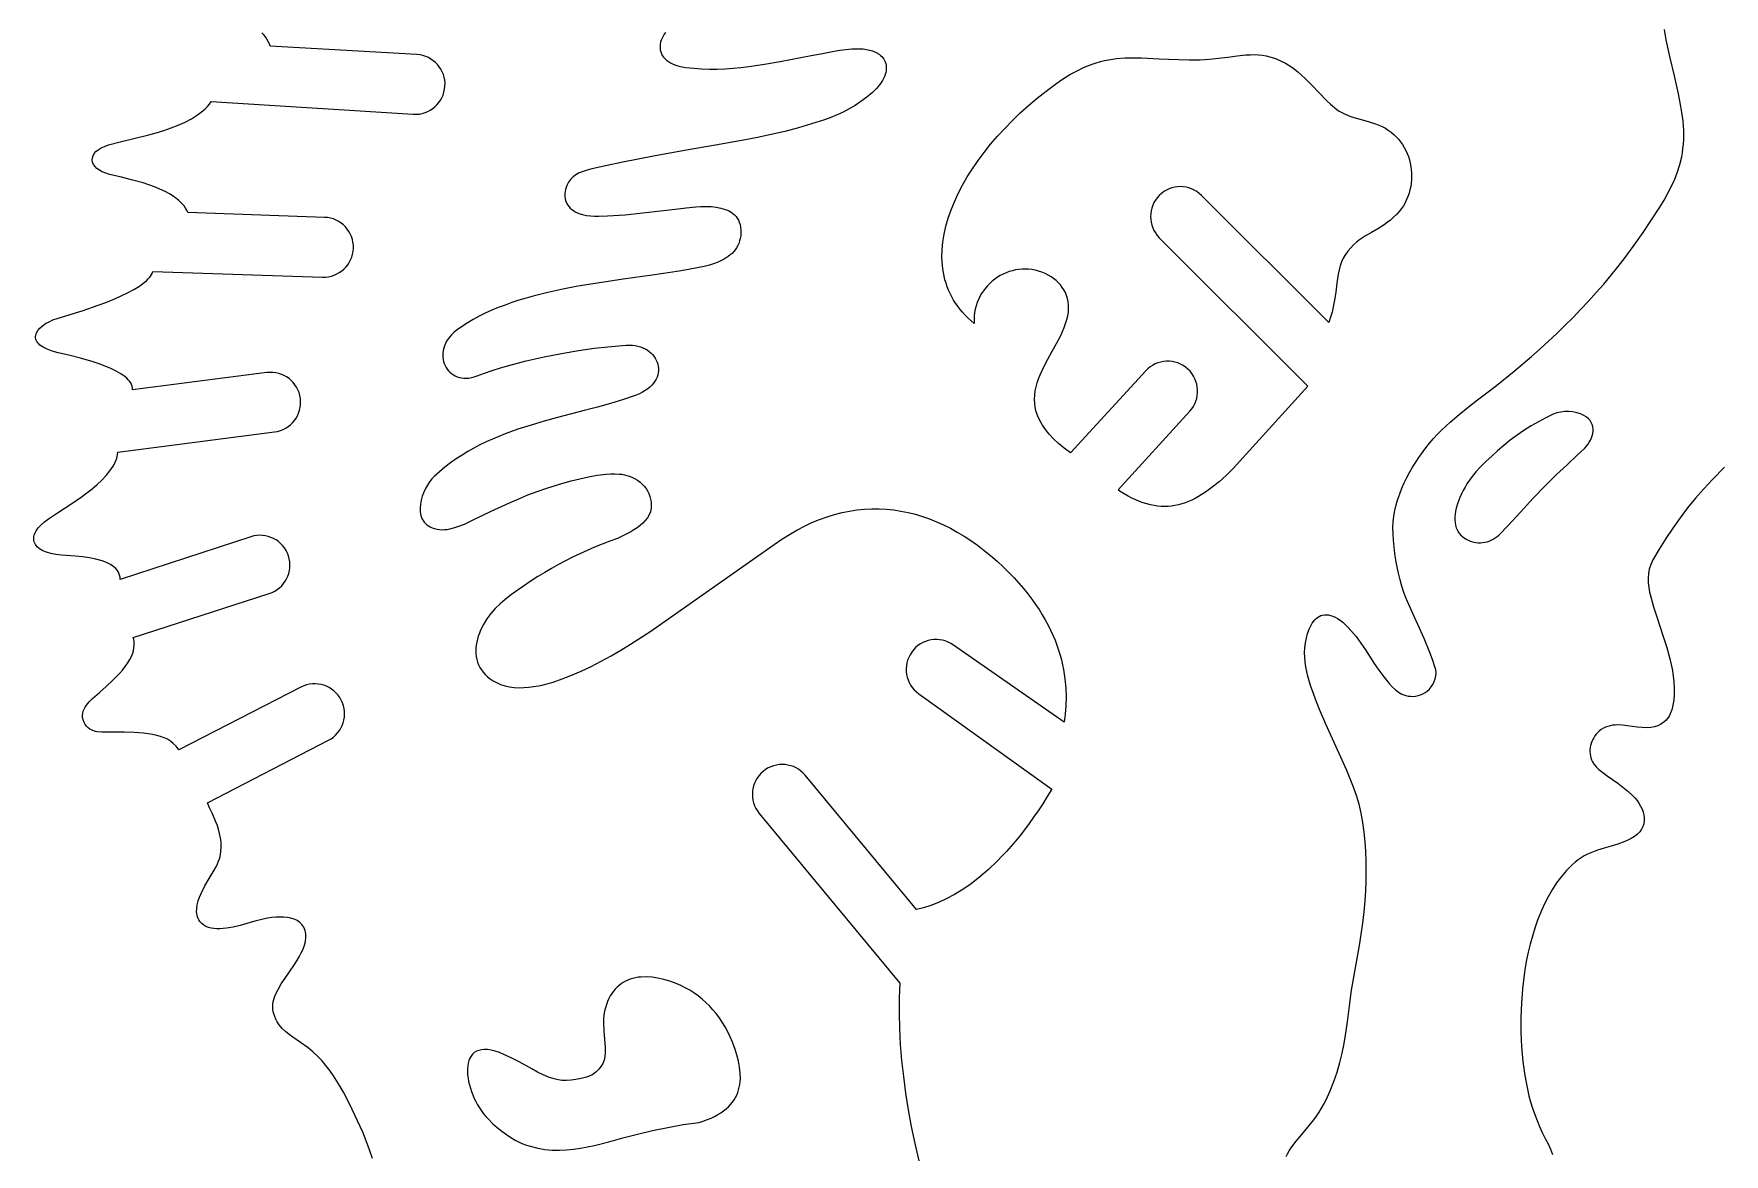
# Model space of a CAD drawing. Extents: x 4 to 246, y 5 to 420.
# Drawn here: x 4.8 to 89.8, y 225.2 to 281.5 of the extents above; entities that cross this region are included whole.
import ezdxf

# ---------------------------------------------------------------- set-up
doc = ezdxf.new("R2010")
doc.units = 0
doc.layers.add('IMPORT_-_TIRANO', color=18, linetype='CONTINUOUS')

msp = doc.modelspace()

# ---------------------------------------------------------------- linework, layer by layer
at = {"layer": 'IMPORT_-_TIRANO'}
for points in [[(21.869, 224.993), (21.719, 225.436), (21.555, 225.878), (21.378, 226.318), (21.119, 226.887), (20.848, 227.466), (20.559, 228.044), (20.406, 228.33), (20.246, 228.612), (20.079, 228.889), (19.903, 229.159), (19.719, 229.421), (19.524, 229.674), (19.319, 229.916), (19.103, 230.146), (18.875, 230.364), (18.634, 230.566), (18.248, 230.832), (17.862, 231.093), (17.675, 231.232), (17.497, 231.38), (17.329, 231.541), (17.175, 231.719), (17.086, 231.865), (17.013, 232.004), (16.954, 232.137), (16.909, 232.266), (16.878, 232.391), (16.86, 232.512), (16.854, 232.632), (16.861, 232.751), (16.879, 232.869), (16.908, 232.989), (16.948, 233.11), (16.997, 233.234), (17.125, 233.493), (17.287, 233.775), (17.473, 234.058), (17.704, 234.388), (17.951, 234.752), (18.071, 234.942), (18.185, 235.136), (18.288, 235.332), (18.377, 235.528), (18.448, 235.723), (18.499, 235.915), (18.524, 236.103), (18.526, 236.195), (18.521, 236.285), (18.508, 236.373), (18.486, 236.459), (18.455, 236.542), (18.415, 236.624), (18.372, 236.693), (18.323, 236.757), (18.21, 236.868), (18.079, 236.957), (17.931, 237.027), (17.769, 237.078), (17.594, 237.112), (17.407, 237.131), (17.212, 237.135), (17.009, 237.126), (16.802, 237.106), (16.59, 237.075), (16.378, 237.036), (15.955, 236.937), (15.549, 236.819), (15.212, 236.719), (14.87, 236.635), (14.531, 236.574), (14.366, 236.555), (14.204, 236.545), (14.049, 236.545), (13.899, 236.556), (13.757, 236.58), (13.623, 236.616), (13.499, 236.667), (13.386, 236.733), (13.285, 236.815), (13.196, 236.915), (13.147, 236.988), (13.107, 237.064), (13.075, 237.143), (13.052, 237.224), (13.027, 237.394), (13.031, 237.571), (13.059, 237.755), (13.108, 237.943), (13.175, 238.134), (13.256, 238.326), (13.448, 238.706), (13.657, 239.069), (13.857, 239.403), (14.022, 239.693), (14.081, 239.816), (14.131, 239.938), (14.172, 240.06), (14.206, 240.182), (14.25, 240.423), (14.267, 240.661), (14.259, 240.894), (14.231, 241.123), (14.186, 241.344), (14.127, 241.559), (14.058, 241.764), (13.981, 241.96), (13.822, 242.32), (13.675, 242.629), (13.57, 242.879), (19.652, 246.021), (19.785, 246.098), (19.907, 246.186), (20.018, 246.285), (20.118, 246.393), (20.205, 246.51), (20.281, 246.634), (20.344, 246.763), (20.395, 246.898), (20.432, 247.038), (20.456, 247.18), (20.466, 247.325), (20.462, 247.47), (20.444, 247.616), (20.411, 247.761), (20.363, 247.904), (20.299, 248.044), (20.222, 248.177), (20.133, 248.3), (20.035, 248.411), (19.926, 248.51), (19.81, 248.598), (19.686, 248.674), (19.557, 248.737), (19.422, 248.787), (19.282, 248.825), (19.14, 248.849), (18.995, 248.859), (18.849, 248.855), (18.704, 248.836), (18.559, 248.803), (18.416, 248.755), (18.275, 248.692), (12.126, 245.55), (11.994, 245.722), (11.857, 245.865), (11.714, 245.981), (11.562, 246.075), (11.398, 246.152), (11.22, 246.213), (11.026, 246.265), (10.811, 246.31), (10.589, 246.348), (10.361, 246.377), (9.893, 246.415), (9.411, 246.433), (8.923, 246.439), (8.488, 246.429), (8.265, 246.431), (8.047, 246.452), (7.943, 246.472), (7.843, 246.501), (7.747, 246.54), (7.657, 246.59), (7.573, 246.652), (7.497, 246.727), (7.429, 246.818), (7.371, 246.925), (7.324, 247.046), (7.299, 247.163), (7.292, 247.275), (7.303, 247.384), (7.329, 247.489), (7.37, 247.59), (7.422, 247.687), (7.484, 247.781), (7.633, 247.96), (7.801, 248.126), (8.141, 248.425), (8.477, 248.725), (8.819, 249.045), (9.147, 249.382), (9.299, 249.555), (9.439, 249.731), (9.566, 249.909), (9.676, 250.089), (9.766, 250.271), (9.835, 250.453), (9.879, 250.636), (9.896, 250.819), (9.894, 250.91), (9.884, 251.002), (9.865, 251.093), (9.839, 251.183), (16.68, 253.398), (16.824, 253.453), (16.959, 253.521), (17.085, 253.601), (17.2, 253.691), (17.306, 253.792), (17.4, 253.902), (17.484, 254.02), (17.555, 254.145), (17.614, 254.277), (17.661, 254.413), (17.694, 254.554), (17.714, 254.699), (17.719, 254.846), (17.71, 254.994), (17.685, 255.143), (17.645, 255.292), (17.59, 255.435), (17.523, 255.57), (17.443, 255.696), (17.352, 255.811), (17.251, 255.917), (17.142, 256.011), (17.024, 256.094), (16.898, 256.166), (16.767, 256.225), (16.63, 256.272), (16.489, 256.305), (16.345, 256.325), (16.198, 256.33), (16.049, 256.321), (15.9, 256.296), (15.752, 256.256), (9.189, 254.111), (9.18, 254.222), (9.158, 254.324), (9.124, 254.418), (9.08, 254.503), (9.026, 254.581), (8.963, 254.652), (8.893, 254.717), (8.815, 254.777), (8.693, 254.855), (8.561, 254.925), (8.422, 254.987), (8.276, 255.042), (7.965, 255.133), (7.635, 255.201), (7.291, 255.25), (6.94, 255.286), (6.242, 255.335), (5.956, 255.363), (5.702, 255.41), (5.481, 255.474), (5.293, 255.553), (5.137, 255.646), (5.015, 255.751), (4.966, 255.808), (4.925, 255.868), (4.892, 255.929), (4.868, 255.993), (4.851, 256.059), (4.843, 256.127), (4.843, 256.196), (4.851, 256.266), (4.867, 256.338), (4.892, 256.411), (4.964, 256.559), (5.07, 256.708), (5.207, 256.858), (5.377, 257.007), (5.579, 257.152), (6.092, 257.487), (6.651, 257.853), (7.223, 258.249), (7.503, 258.456), (7.773, 258.669), (8.029, 258.886), (8.267, 259.108), (8.482, 259.334), (8.67, 259.564), (8.827, 259.796), (8.893, 259.913), (8.949, 260.031), (8.995, 260.149), (9.031, 260.267), (9.056, 260.386), (9.069, 260.505), (16.946, 261.526), (17.097, 261.553), (17.242, 261.595), (17.38, 261.65), (17.511, 261.718), (17.633, 261.797), (17.746, 261.888), (17.85, 261.988), (17.944, 262.098), (18.026, 262.216), (18.097, 262.342), (18.156, 262.474), (18.202, 262.613), (18.235, 262.756), (18.253, 262.904), (18.257, 263.055), (18.245, 263.208), (18.218, 263.359), (18.176, 263.504), (18.121, 263.643), (18.053, 263.773), (17.974, 263.895), (17.883, 264.009), (17.783, 264.112), (17.673, 264.206), (17.555, 264.288), (17.429, 264.359), (17.296, 264.418), (17.158, 264.464), (17.015, 264.497), (16.867, 264.515), (16.716, 264.519), (16.563, 264.507), (9.801, 263.643), (9.8, 263.733), (9.785, 263.821), (9.756, 263.907), (9.713, 263.991), (9.659, 264.073), (9.592, 264.152), (9.515, 264.229), (9.427, 264.305), (9.223, 264.448), (8.986, 264.584), (8.723, 264.711), (8.438, 264.83), (8.137, 264.941), (7.826, 265.044), (7.198, 265.227), (6.597, 265.379), (6.071, 265.503), (5.767, 265.585), (5.515, 265.679), (5.311, 265.782), (5.226, 265.837), (5.153, 265.893), (5.091, 265.951), (5.039, 266.01), (4.998, 266.071), (4.967, 266.132), (4.946, 266.194), (4.935, 266.257), (4.932, 266.32), (4.939, 266.383), (4.954, 266.445), (4.978, 266.508), (5.049, 266.631), (5.15, 266.75), (5.279, 266.864), (5.433, 266.97), (5.61, 267.067), (5.808, 267.154), (6.025, 267.228), (6.618, 267.408), (7.321, 267.632), (8.079, 267.894), (8.462, 268.037), (8.839, 268.188), (9.203, 268.346), (9.548, 268.511), (9.866, 268.681), (10.151, 268.856), (10.397, 269.035), (10.503, 269.126), (10.596, 269.218), (10.677, 269.311), (10.743, 269.404), (10.794, 269.498), (10.829, 269.592), (19.354, 269.311), (19.508, 269.313), (19.658, 269.33), (19.803, 269.362), (19.943, 269.407), (20.076, 269.466), (20.203, 269.536), (20.322, 269.619), (20.432, 269.712), (20.532, 269.815), (20.623, 269.927), (20.703, 270.048), (20.771, 270.177), (20.826, 270.313), (20.868, 270.456), (20.897, 270.604), (20.91, 270.757), (20.908, 270.911), (20.89, 271.061), (20.859, 271.206), (20.813, 271.346), (20.755, 271.48), (20.684, 271.606), (20.602, 271.725), (20.509, 271.835), (20.406, 271.936), (20.294, 272.027), (20.172, 272.106), (20.044, 272.174), (19.907, 272.23), (19.765, 272.272), (19.616, 272.3), (19.463, 272.313), (12.595, 272.564), (12.537, 272.676), (12.47, 272.782), (12.395, 272.884), (12.314, 272.982), (12.13, 273.164), (11.921, 273.329), (11.692, 273.479), (11.444, 273.615), (11.181, 273.738), (10.906, 273.85), (10.622, 273.951), (10.333, 274.044), (9.749, 274.206), (9.181, 274.346), (8.653, 274.474), (8.458, 274.532), (8.287, 274.603), (8.14, 274.684), (8.017, 274.774), (7.92, 274.871), (7.848, 274.974), (7.802, 275.081), (7.782, 275.19), (7.788, 275.3), (7.821, 275.409), (7.881, 275.515), (7.968, 275.617), (8.083, 275.714), (8.226, 275.802), (8.397, 275.882), (8.598, 275.951), (9.191, 276.108), (9.878, 276.275), (10.619, 276.464), (10.998, 276.57), (11.375, 276.686), (11.747, 276.813), (12.108, 276.952), (12.453, 277.105), (12.777, 277.274), (12.929, 277.365), (13.075, 277.46), (13.213, 277.559), (13.343, 277.663), (13.463, 277.773), (13.575, 277.887), (13.676, 278.006), (13.766, 278.131), (23.923, 277.495), (24.076, 277.493), (24.227, 277.507), (24.373, 277.535), (24.513, 277.577), (24.648, 277.632), (24.777, 277.7), (24.897, 277.779), (25.01, 277.869), (25.113, 277.97), (25.207, 278.08), (25.289, 278.199), (25.36, 278.326), (25.419, 278.461), (25.465, 278.602), (25.497, 278.75), (25.514, 278.903), (25.516, 279.056), (25.502, 279.207), (25.474, 279.353), (25.432, 279.494), (25.377, 279.629), (25.309, 279.757), (25.23, 279.878), (25.14, 279.99), (25.039, 280.093), (24.929, 280.187), (24.81, 280.27), (24.683, 280.341), (24.548, 280.4), (24.407, 280.445), (24.26, 280.477), (24.107, 280.494), (16.731, 280.917), (16.687, 281.04), (16.631, 281.158), (16.565, 281.272), (16.489, 281.382), (16.404, 281.489), (16.31, 281.591)], [(36.602, 281.608), (36.536, 281.514), (36.478, 281.418), (36.428, 281.321), (36.388, 281.222), (36.358, 281.123), (36.337, 281.024), (36.326, 280.925), (36.326, 280.827), (36.337, 280.731), (36.359, 280.637), (36.393, 280.545), (36.439, 280.457), (36.497, 280.372), (36.567, 280.291), (36.651, 280.214), (36.748, 280.143), (36.859, 280.077), (36.983, 280.018), (37.123, 279.965), (37.277, 279.919), (37.446, 279.881), (37.63, 279.851), (38.021, 279.805), (38.414, 279.776), (38.809, 279.764), (39.204, 279.767), (39.601, 279.782), (39.997, 279.81), (40.394, 279.849), (40.791, 279.897), (41.583, 280.014), (42.37, 280.152), (43.922, 280.443), (44.489, 280.555), (45.076, 280.667), (45.374, 280.716), (45.672, 280.755), (45.97, 280.781), (46.265, 280.79), (46.542, 280.777), (46.788, 280.741), (47.005, 280.684), (47.192, 280.606), (47.349, 280.511), (47.417, 280.457), (47.478, 280.399), (47.531, 280.338), (47.577, 280.273), (47.616, 280.205), (47.648, 280.134), (47.675, 280.051), (47.693, 279.964), (47.702, 279.874), (47.703, 279.782), (47.694, 279.688), (47.676, 279.591), (47.649, 279.494), (47.613, 279.395), (47.568, 279.295), (47.515, 279.194), (47.381, 278.993), (47.213, 278.793), (47.009, 278.597), (46.721, 278.357), (46.429, 278.14), (46.135, 277.944), (45.837, 277.768), (45.535, 277.608), (45.229, 277.465), (44.918, 277.336), (44.602, 277.22), (43.949, 277.006), (43.284, 276.812), (42.607, 276.635), (41.92, 276.473), (41.227, 276.324), (40.527, 276.187), (39.121, 275.937), (37.556, 275.671), (36.001, 275.391), (34.451, 275.089), (33.675, 274.926), (32.899, 274.753), (32.666, 274.693), (32.455, 274.625), (32.266, 274.546), (32.098, 274.454), (31.953, 274.347), (31.828, 274.223), (31.726, 274.08), (31.644, 273.916), (31.578, 273.716), (31.557, 273.619), (31.543, 273.523), (31.538, 273.43), (31.542, 273.339), (31.553, 273.251), (31.574, 273.165), (31.603, 273.082), (31.641, 273.002), (31.689, 272.925), (31.745, 272.852), (31.811, 272.782), (31.886, 272.715), (31.972, 272.653), (32.066, 272.594), (32.241, 272.511), (32.427, 272.45), (32.624, 272.408), (32.829, 272.382), (33.04, 272.369), (33.254, 272.366), (33.682, 272.381), (34.571, 272.444), (35.456, 272.532), (37.233, 272.746), (37.644, 272.796), (38.123, 272.842), (38.377, 272.856), (38.635, 272.86), (38.891, 272.851), (39.142, 272.826), (39.382, 272.781), (39.607, 272.715), (39.713, 272.673), (39.813, 272.624), (39.907, 272.568), (39.994, 272.505), (40.075, 272.434), (40.147, 272.355), (40.211, 272.267), (40.266, 272.171), (40.312, 272.065), (40.348, 271.95), (40.373, 271.825), (40.387, 271.689), (40.39, 271.536), (40.381, 271.391), (40.36, 271.254), (40.329, 271.125), (40.288, 271.004), (40.236, 270.89), (40.176, 270.783), (40.107, 270.683), (40.03, 270.59), (39.946, 270.503), (39.854, 270.421), (39.757, 270.346), (39.544, 270.21), (39.312, 270.095), (39.065, 269.997), (38.808, 269.914), (38.545, 269.844), (38.281, 269.785), (37.764, 269.691), (37.293, 269.615), (35.926, 269.407), (34.467, 269.201), (33.716, 269.092), (32.958, 268.974), (32.197, 268.845), (31.439, 268.7), (30.688, 268.537), (29.95, 268.352), (29.588, 268.251), (29.23, 268.143), (28.879, 268.028), (28.534, 267.906), (28.196, 267.776), (27.865, 267.639), (27.543, 267.492), (27.23, 267.337), (26.926, 267.172), (26.633, 266.997), (26.35, 266.813), (26.079, 266.617), (25.957, 266.518), (25.848, 266.414), (25.752, 266.307), (25.668, 266.197), (25.597, 266.085), (25.537, 265.971), (25.488, 265.855), (25.451, 265.74), (25.425, 265.624), (25.409, 265.509), (25.403, 265.395), (25.408, 265.283), (25.422, 265.174), (25.446, 265.067), (25.478, 264.964), (25.52, 264.865), (25.57, 264.771), (25.628, 264.683), (25.694, 264.6), (25.767, 264.524), (25.848, 264.455), (25.936, 264.394), (26.03, 264.341), (26.131, 264.297), (26.238, 264.263), (26.35, 264.238), (26.468, 264.225), (26.591, 264.223), (26.719, 264.232), (26.852, 264.254), (26.988, 264.289), (27.129, 264.338), (27.5, 264.477), (27.893, 264.611), (28.303, 264.74), (28.727, 264.864), (29.161, 264.982), (29.604, 265.095), (30.497, 265.299), (31.381, 265.476), (32.228, 265.62), (33.012, 265.731), (33.705, 265.804), (34.631, 265.881), (34.786, 265.888), (34.934, 265.883), (35.076, 265.868), (35.212, 265.841), (35.34, 265.805), (35.461, 265.76), (35.575, 265.706), (35.68, 265.644), (35.778, 265.575), (35.867, 265.498), (35.947, 265.416), (36.018, 265.329), (36.08, 265.236), (36.133, 265.139), (36.175, 265.039), (36.208, 264.935), (36.23, 264.829), (36.242, 264.722), (36.242, 264.613), (36.231, 264.504), (36.209, 264.395), (36.175, 264.286), (36.129, 264.179), (36.071, 264.074), (35.999, 263.971), (35.915, 263.872), (35.818, 263.777), (35.707, 263.686), (35.583, 263.6), (35.444, 263.519), (35.292, 263.446), (35.124, 263.379), (34.485, 263.161), (33.835, 262.961), (33.176, 262.775), (32.512, 262.597), (31.174, 262.246), (30.506, 262.063), (29.842, 261.868), (29.184, 261.656), (28.536, 261.422), (28.215, 261.295), (27.898, 261.161), (27.585, 261.02), (27.275, 260.869), (26.97, 260.709), (26.669, 260.54), (26.372, 260.36), (26.081, 260.169), (25.795, 259.966), (25.515, 259.75), (25.241, 259.522), (24.973, 259.28), (24.857, 259.159), (24.744, 259.015), (24.637, 258.854), (24.538, 258.677), (24.45, 258.489), (24.376, 258.293), (24.319, 258.093), (24.281, 257.892), (24.264, 257.693), (24.272, 257.5), (24.286, 257.408), (24.307, 257.317), (24.336, 257.23), (24.373, 257.147), (24.418, 257.068), (24.471, 256.993), (24.533, 256.924), (24.604, 256.86), (24.685, 256.801), (24.776, 256.749), (24.877, 256.704), (24.988, 256.666), (25.114, 256.636), (25.241, 256.618), (25.369, 256.611), (25.497, 256.615), (25.626, 256.628), (25.755, 256.649), (26.011, 256.712), (26.261, 256.797), (26.501, 256.895), (26.94, 257.099), (27.845, 257.536), (28.759, 257.963), (29.22, 258.165), (29.685, 258.355), (30.155, 258.531), (30.63, 258.691), (31.439, 258.941), (31.861, 259.063), (32.292, 259.175), (32.73, 259.273), (33.172, 259.35), (33.616, 259.401), (33.838, 259.415), (34.059, 259.42), (34.294, 259.409), (34.413, 259.394), (34.534, 259.371), (34.656, 259.339), (34.781, 259.298), (34.907, 259.247), (35.036, 259.184), (35.188, 259.097), (35.321, 259.005), (35.436, 258.906), (35.536, 258.8), (35.622, 258.686), (35.695, 258.563), (35.758, 258.429), (35.811, 258.285), (35.866, 258.072), (35.88, 257.971), (35.887, 257.873), (35.877, 257.688), (35.839, 257.516), (35.776, 257.356), (35.69, 257.207), (35.585, 257.068), (35.462, 256.94), (35.325, 256.82), (35.175, 256.708), (35.017, 256.604), (34.853, 256.507), (34.515, 256.329), (34.185, 256.168), (33.796, 256.026), (33.414, 255.878), (33.036, 255.724), (32.663, 255.563), (32.296, 255.395), (31.933, 255.221), (31.574, 255.04), (31.221, 254.853), (30.872, 254.659), (30.527, 254.458), (30.186, 254.249), (29.849, 254.034), (29.516, 253.812), (29.187, 253.582), (28.862, 253.346), (28.54, 253.102), (28.285, 252.886), (28.045, 252.649), (27.823, 252.394), (27.624, 252.124), (27.45, 251.841), (27.305, 251.551), (27.243, 251.403), (27.19, 251.255), (27.146, 251.106), (27.111, 250.958), (27.085, 250.81), (27.069, 250.662), (27.064, 250.516), (27.069, 250.372), (27.085, 250.229), (27.112, 250.089), (27.152, 249.952), (27.203, 249.819), (27.268, 249.689), (27.345, 249.563), (27.436, 249.443), (27.54, 249.327), (27.659, 249.216), (27.792, 249.111), (27.941, 249.013), (28.104, 248.921), (28.314, 248.828), (28.533, 248.757), (28.761, 248.708), (28.995, 248.677), (29.235, 248.665), (29.478, 248.669), (29.725, 248.688), (29.972, 248.72), (30.22, 248.764), (30.466, 248.818), (30.71, 248.881), (30.949, 248.951), (31.409, 249.106), (31.837, 249.272), (32.356, 249.497), (32.865, 249.74), (33.367, 249.999), (33.862, 250.272), (34.352, 250.557), (34.838, 250.853), (35.806, 251.47), (42.068, 255.874), (42.448, 256.135), (42.828, 256.375), (43.208, 256.594), (43.587, 256.791), (43.966, 256.968), (44.345, 257.124), (44.723, 257.259), (45.1, 257.375), (45.476, 257.47), (45.851, 257.546), (46.226, 257.603), (46.599, 257.64), (46.97, 257.658), (47.34, 257.658), (47.708, 257.639), (48.075, 257.602), (48.44, 257.547), (48.802, 257.475), (49.163, 257.384), (49.521, 257.277), (49.877, 257.152), (50.23, 257.011), (50.58, 256.853), (50.928, 256.679), (51.273, 256.489), (51.614, 256.283), (51.953, 256.061), (52.288, 255.824), (52.62, 255.572), (52.948, 255.305), (53.272, 255.023), (53.593, 254.727), (53.866, 254.457), (54.124, 254.187), (54.368, 253.919), (54.597, 253.651), (54.812, 253.385), (55.014, 253.12), (55.203, 252.856), (55.379, 252.594), (55.542, 252.333), (55.694, 252.073), (55.833, 251.815), (55.961, 251.559), (56.078, 251.305), (56.184, 251.052), (56.279, 250.802), (56.365, 250.554), (56.44, 250.307), (56.507, 250.063), (56.564, 249.822), (56.612, 249.582), (56.684, 249.111), (56.726, 248.65), (56.739, 248.201), (56.727, 247.763), (56.692, 247.338), (56.637, 246.926), (51.073, 250.812), (50.943, 250.895), (50.808, 250.963), (50.669, 251.016), (50.527, 251.054), (50.384, 251.078), (50.239, 251.089), (50.095, 251.085), (49.952, 251.067), (49.811, 251.036), (49.673, 250.992), (49.54, 250.935), (49.413, 250.864), (49.292, 250.781), (49.178, 250.684), (49.073, 250.576), (48.978, 250.455), (48.895, 250.325), (48.828, 250.19), (48.775, 250.051), (48.736, 249.909), (48.712, 249.766), (48.702, 249.621), (48.705, 249.477), (48.723, 249.334), (48.754, 249.193), (48.798, 249.055), (48.856, 248.922), (48.926, 248.795), (49.01, 248.674), (49.106, 248.56), (49.214, 248.455), (49.335, 248.36), (56.02, 243.563), (55.793, 243.189), (55.566, 242.829), (55.338, 242.483), (55.11, 242.15), (54.882, 241.831), (54.654, 241.526), (54.425, 241.233), (54.198, 240.954), (53.97, 240.687), (53.743, 240.432), (53.517, 240.189), (53.292, 239.959), (52.845, 239.533), (52.403, 239.152), (51.969, 238.814), (51.542, 238.518), (51.124, 238.262), (50.717, 238.044), (50.322, 237.862), (49.939, 237.715), (49.571, 237.6), (49.218, 237.517), (43.628, 244.262), (43.524, 244.375), (43.411, 244.476), (43.291, 244.563), (43.164, 244.637), (43.031, 244.698), (42.894, 244.745), (42.754, 244.779), (42.611, 244.799), (42.467, 244.806), (42.323, 244.799), (42.179, 244.778), (42.038, 244.742), (41.899, 244.693), (41.765, 244.63), (41.636, 244.552), (41.512, 244.46), (41.399, 244.356), (41.299, 244.243), (41.212, 244.123), (41.137, 243.996), (41.077, 243.864), (41.029, 243.727), (40.996, 243.586), (40.975, 243.443), (40.969, 243.299), (40.976, 243.155), (40.997, 243.012), (41.032, 242.87), (41.081, 242.732), (41.145, 242.597), (41.222, 242.468), (41.315, 242.345), (48.38, 233.82), (48.349, 233.07), (48.344, 232.306), (48.362, 231.527), (48.405, 230.736), (48.471, 229.932), (48.559, 229.116), (48.671, 228.289), (48.804, 227.45), (48.959, 226.601), (49.134, 225.743), (49.331, 224.875)], [(67.8, 225.096), (67.864, 225.234), (67.954, 225.383), (68.089, 225.578), (68.308, 225.861), (68.588, 226.203), (69.051, 226.757), (69.191, 226.937), (69.326, 227.126), (69.456, 227.323), (69.58, 227.527), (69.698, 227.737), (69.811, 227.953), (70.02, 228.4), (70.206, 228.863), (70.369, 229.336), (70.51, 229.817), (70.627, 230.298), (70.706, 230.688), (70.774, 231.081), (70.887, 231.873), (70.988, 232.667), (71.098, 233.457), (71.287, 234.579), (71.484, 235.702), (71.575, 236.264), (71.657, 236.827), (71.725, 237.392), (71.775, 237.958), (71.804, 238.447), (71.823, 238.939), (71.831, 239.434), (71.827, 239.929), (71.809, 240.424), (71.777, 240.917), (71.729, 241.408), (71.664, 241.893), (71.579, 242.355), (71.47, 242.803), (71.34, 243.239), (71.191, 243.666), (71.027, 244.088), (70.85, 244.509), (70.469, 245.357), (70.131, 246.091), (69.794, 246.828), (69.476, 247.573), (69.327, 247.95), (69.189, 248.329), (69.036, 248.783), (68.899, 249.247), (68.842, 249.482), (68.795, 249.718), (68.76, 249.955), (68.74, 250.192), (68.735, 250.428), (68.748, 250.671), (68.776, 250.918), (68.822, 251.161), (68.885, 251.396), (68.965, 251.617), (69.063, 251.818), (69.118, 251.91), (69.178, 251.995), (69.243, 252.071), (69.312, 252.14), (69.386, 252.2), (69.465, 252.249), (69.548, 252.289), (69.636, 252.317), (69.729, 252.333), (69.826, 252.337), (69.929, 252.327), (70.036, 252.304), (70.148, 252.265), (70.265, 252.212), (70.387, 252.142), (70.514, 252.056), (70.646, 251.953), (70.784, 251.831), (70.925, 251.691), (71.061, 251.545), (71.316, 251.236), (71.556, 250.908), (71.786, 250.57), (72.235, 249.882), (72.465, 249.545), (72.707, 249.221), (72.982, 248.878), (73.126, 248.718), (73.279, 248.572), (73.445, 248.446), (73.533, 248.392), (73.627, 248.344), (73.725, 248.304), (73.829, 248.272), (73.938, 248.249), (74.054, 248.235), (74.183, 248.232), (74.311, 248.243), (74.437, 248.268), (74.558, 248.306), (74.676, 248.357), (74.787, 248.42), (74.891, 248.495), (74.987, 248.582), (75.093, 248.703), (75.181, 248.833), (75.25, 248.971), (75.3, 249.114), (75.329, 249.263), (75.338, 249.414), (75.324, 249.567), (75.287, 249.72), (75.167, 250.076), (75.035, 250.433), (74.742, 251.146), (74.427, 251.852), (74.108, 252.543), (73.973, 252.843), (73.846, 253.147), (73.729, 253.458), (73.625, 253.775), (73.533, 254.097), (73.452, 254.423), (73.38, 254.75), (73.319, 255.08), (73.268, 255.411), (73.227, 255.743), (73.197, 256.077), (73.177, 256.412), (73.174, 256.706), (73.19, 256.999), (73.223, 257.289), (73.273, 257.576), (73.34, 257.861), (73.421, 258.143), (73.515, 258.421), (73.623, 258.695), (73.742, 258.966), (73.872, 259.232), (74.012, 259.493), (74.16, 259.749), (74.317, 260), (74.48, 260.245), (74.822, 260.718), (75.012, 260.958), (75.209, 261.187), (75.412, 261.408), (75.619, 261.62), (76.05, 262.023), (76.496, 262.405), (76.956, 262.772), (77.425, 263.133), (77.901, 263.494), (78.379, 263.864), (79.271, 264.584), (79.71, 264.951), (80.144, 265.324), (80.572, 265.703), (80.995, 266.088), (81.411, 266.478), (81.822, 266.875), (82.226, 267.279), (82.623, 267.689), (83.013, 268.106), (83.396, 268.53), (83.772, 268.961), (84.14, 269.399), (84.5, 269.845), (84.851, 270.299), (85.308, 270.916), (85.751, 271.544), (86.178, 272.182), (86.59, 272.83), (86.801, 273.18), (86.997, 273.528), (87.177, 273.879), (87.338, 274.235), (87.479, 274.598), (87.596, 274.973), (87.689, 275.362), (87.725, 275.563), (87.754, 275.768), (87.778, 275.999), (87.792, 276.229), (87.797, 276.458), (87.793, 276.687), (87.78, 276.915), (87.76, 277.144), (87.697, 277.601), (87.615, 278.062), (87.523, 278.517), (87.322, 279.422), (87.113, 280.325), (86.917, 281.237), (86.822, 281.757)], [(89.85, 259.751), (89.233, 259.129), (88.802, 258.668), (88.387, 258.194), (87.988, 257.706), (87.607, 257.206), (87.242, 256.694), (86.894, 256.17), (86.562, 255.634), (86.246, 255.088), (86.187, 254.973), (86.136, 254.859), (86.06, 254.631), (86.015, 254.403), (85.997, 254.174), (86.003, 253.944), (86.03, 253.711), (86.075, 253.474), (86.134, 253.233), (86.278, 252.73), (86.435, 252.233), (86.763, 251.242), (86.937, 250.688), (87.097, 250.115), (87.165, 249.825), (87.223, 249.535), (87.267, 249.246), (87.295, 248.961), (87.31, 248.626), (87.308, 248.318), (87.288, 248.038), (87.25, 247.784), (87.193, 247.557), (87.116, 247.355), (87.071, 247.265), (87.02, 247.18), (86.964, 247.102), (86.903, 247.03), (86.783, 246.92), (86.645, 246.829), (86.491, 246.757), (86.32, 246.704), (86.131, 246.671), (85.924, 246.657), (85.698, 246.661), (85.454, 246.684), (84.956, 246.754), (84.707, 246.782), (84.46, 246.792), (84.338, 246.788), (84.218, 246.776), (84.099, 246.755), (83.981, 246.724), (83.866, 246.682), (83.753, 246.627), (83.642, 246.558), (83.534, 246.475), (83.457, 246.404), (83.387, 246.326), (83.323, 246.242), (83.265, 246.152), (83.215, 246.059), (83.172, 245.962), (83.137, 245.861), (83.11, 245.758), (83.091, 245.654), (83.08, 245.549), (83.078, 245.443), (83.085, 245.338), (83.101, 245.235), (83.127, 245.133), (83.163, 245.033), (83.209, 244.937), (83.296, 244.805), (83.403, 244.679), (83.527, 244.56), (83.663, 244.447), (83.947, 244.24), (84.217, 244.052), (84.478, 243.865), (84.734, 243.674), (84.981, 243.473), (85.218, 243.255), (85.337, 243.128), (85.446, 242.994), (85.543, 242.855), (85.627, 242.711), (85.697, 242.565), (85.751, 242.416), (85.788, 242.267), (85.807, 242.118), (85.807, 241.97), (85.786, 241.826), (85.743, 241.685), (85.676, 241.549), (85.585, 241.419), (85.468, 241.297), (85.323, 241.183), (85.15, 241.079), (84.989, 241.001), (84.824, 240.93), (84.486, 240.808), (84.141, 240.702), (83.794, 240.6), (83.45, 240.492), (83.114, 240.366), (82.951, 240.293), (82.792, 240.21), (82.638, 240.117), (82.488, 240.013), (82.336, 239.892), (82.188, 239.763), (82.045, 239.627), (81.907, 239.484), (81.645, 239.18), (81.402, 238.854), (81.177, 238.508), (80.97, 238.145), (80.779, 237.768), (80.606, 237.38), (80.449, 236.984), (80.308, 236.583), (80.182, 236.179), (80.071, 235.777), (79.974, 235.377), (79.891, 234.984), (79.822, 234.6), (79.766, 234.229), (79.685, 233.532), (79.632, 232.814), (79.606, 232.083), (79.61, 231.345), (79.623, 230.976), (79.644, 230.608), (79.672, 230.242), (79.709, 229.88), (79.753, 229.521), (79.805, 229.167), (79.866, 228.819), (79.935, 228.477), (80.01, 228.156), (80.096, 227.839), (80.192, 227.524), (80.299, 227.213), (80.417, 226.905), (80.544, 226.602), (80.682, 226.303), (80.83, 226.009), (80.973, 225.727), (81.095, 225.461), (81.145, 225.332), (81.187, 225.204)]]:
    msp.add_lwpolyline(points, dxfattribs=at)
for points in [[(69.945, 267.023), (63.55, 273.416), (63.436, 273.519), (63.314, 273.608), (63.186, 273.684), (63.053, 273.746), (62.916, 273.794), (62.775, 273.828), (62.632, 273.849), (62.488, 273.856), (62.344, 273.849), (62.201, 273.828), (62.06, 273.794), (61.922, 273.746), (61.789, 273.684), (61.661, 273.608), (61.54, 273.519), (61.426, 273.416), (61.323, 273.302), (61.234, 273.18), (61.158, 273.052), (61.096, 272.919), (61.048, 272.781), (61.014, 272.641), (60.994, 272.498), (60.987, 272.354), (60.994, 272.21), (61.014, 272.067), (61.048, 271.926), (61.096, 271.788), (61.158, 271.655), (61.234, 271.527), (61.323, 271.405), (61.426, 271.291), (68.894, 263.824), (65.141, 259.689), (64.783, 259.339), (64.432, 259.023), (64.086, 258.74), (63.743, 258.492), (63.403, 258.279), (63.234, 258.186), (63.064, 258.102), (62.895, 258.028), (62.726, 257.963), (62.556, 257.908), (62.385, 257.862), (62.214, 257.826), (62.043, 257.8), (61.87, 257.784), (61.696, 257.778), (61.521, 257.782), (61.344, 257.797), (61.165, 257.822), (60.985, 257.858), (60.803, 257.904), (60.619, 257.961), (60.433, 258.029), (60.244, 258.108), (60.052, 258.198), (59.858, 258.299), (59.661, 258.412), (59.461, 258.536), (59.366, 258.607), (59.352, 258.619), (62.957, 262.561), (63.055, 262.679), (63.139, 262.805), (63.209, 262.936), (63.265, 263.072), (63.307, 263.212), (63.335, 263.354), (63.35, 263.497), (63.35, 263.642), (63.337, 263.785), (63.31, 263.927), (63.27, 264.066), (63.216, 264.202), (63.148, 264.332), (63.067, 264.456), (62.973, 264.574), (62.865, 264.683), (62.746, 264.781), (62.621, 264.865), (62.489, 264.935), (62.353, 264.991), (62.214, 265.033), (62.071, 265.061), (61.928, 265.075), (61.784, 265.076), (61.64, 265.063), (61.498, 265.036), (61.359, 264.995), (61.224, 264.941), (61.093, 264.873), (60.969, 264.792), (60.851, 264.698), (60.742, 264.589), (56.967, 260.467), (56.644, 260.711), (56.358, 260.95), (56.107, 261.186), (55.889, 261.418), (55.703, 261.648), (55.547, 261.873), (55.42, 262.096), (55.319, 262.317), (55.243, 262.534), (55.192, 262.749), (55.162, 262.962), (55.152, 263.172), (55.162, 263.381), (55.189, 263.587), (55.231, 263.792), (55.287, 263.995), (55.356, 264.197), (55.435, 264.398), (55.62, 264.796), (55.829, 265.191), (56.049, 265.585), (56.266, 265.978), (56.469, 266.373), (56.561, 266.57), (56.645, 266.769), (56.718, 266.968), (56.78, 267.169), (56.825, 267.364), (56.854, 267.552), (56.866, 267.733), (56.862, 267.906), (56.843, 268.073), (56.81, 268.232), (56.764, 268.384), (56.704, 268.528), (56.632, 268.665), (56.549, 268.794), (56.455, 268.916), (56.35, 269.03), (56.236, 269.136), (56.114, 269.234), (55.983, 269.325), (55.845, 269.408), (55.684, 269.489), (55.521, 269.558), (55.357, 269.614), (55.191, 269.657), (55.025, 269.687), (54.858, 269.706), (54.692, 269.713), (54.526, 269.709), (54.362, 269.693), (54.2, 269.667), (54.04, 269.63), (53.883, 269.583), (53.729, 269.527), (53.579, 269.46), (53.434, 269.385), (53.293, 269.3), (53.158, 269.207), (53.029, 269.105), (52.906, 268.995), (52.79, 268.878), (52.682, 268.753), (52.581, 268.621), (52.489, 268.482), (52.406, 268.337), (52.332, 268.186), (52.268, 268.028), (52.215, 267.865), (52.173, 267.696), (52.142, 267.523), (52.123, 267.345), (52.117, 267.162), (52.123, 266.976), (51.963, 267.111), (51.812, 267.249), (51.67, 267.392), (51.536, 267.538), (51.41, 267.688), (51.294, 267.841), (51.185, 267.997), (51.085, 268.157), (50.993, 268.32), (50.909, 268.486), (50.833, 268.655), (50.765, 268.826), (50.705, 269.001), (50.653, 269.177), (50.609, 269.357), (50.572, 269.539), (50.543, 269.723), (50.521, 269.909), (50.5, 270.288), (50.508, 270.674), (50.544, 271.066), (50.607, 271.465), (50.698, 271.868), (50.815, 272.276), (50.958, 272.686), (51.125, 273.099), (51.318, 273.514), (51.534, 273.929), (51.773, 274.344), (52.034, 274.759), (52.318, 275.171), (52.622, 275.581), (52.947, 275.987), (53.292, 276.389), (53.656, 276.786), (54.039, 277.177), (54.44, 277.561), (54.857, 277.937), (55.292, 278.304), (55.742, 278.663), (56.208, 279.011), (56.457, 279.186), (56.699, 279.345), (56.936, 279.49), (57.166, 279.62), (57.392, 279.737), (57.613, 279.842), (57.83, 279.934), (58.044, 280.015), (58.255, 280.085), (58.463, 280.145), (58.669, 280.195), (58.874, 280.237), (59.282, 280.296), (59.691, 280.328), (60.105, 280.338), (60.527, 280.331), (61.416, 280.289), (62.391, 280.242), (62.922, 280.231), (63.486, 280.235), (63.945, 280.261), (64.41, 280.312), (64.877, 280.373), (65.337, 280.432), (65.785, 280.477), (66.002, 280.49), (66.213, 280.494), (66.417, 280.487), (66.614, 280.469), (66.803, 280.438), (66.982, 280.391), (67.264, 280.293), (67.524, 280.181), (67.765, 280.057), (67.989, 279.922), (68.199, 279.776), (68.396, 279.622), (68.584, 279.46), (68.765, 279.291), (69.116, 278.937), (69.468, 278.567), (69.84, 278.191), (70.04, 278.003), (70.252, 277.817), (70.358, 277.734), (70.469, 277.659), (70.704, 277.53), (70.954, 277.423), (71.215, 277.332), (71.756, 277.177), (72.029, 277.1), (72.299, 277.016), (72.471, 276.951), (72.635, 276.876), (72.791, 276.792), (72.939, 276.698), (73.079, 276.595), (73.21, 276.484), (73.333, 276.365), (73.447, 276.239), (73.553, 276.107), (73.65, 275.968), (73.738, 275.824), (73.816, 275.675), (73.886, 275.521), (73.947, 275.364), (73.999, 275.203), (74.041, 275.04), (74.074, 274.874), (74.097, 274.706), (74.11, 274.537), (74.114, 274.368), (74.108, 274.198), (74.092, 274.029), (74.066, 273.86), (74.03, 273.693), (73.984, 273.529), (73.928, 273.366), (73.861, 273.207), (73.783, 273.051), (73.696, 272.9), (73.597, 272.753), (73.488, 272.612), (73.367, 272.476), (73.206, 272.316), (73.046, 272.175), (72.886, 272.049), (72.727, 271.936), (72.412, 271.737), (72.101, 271.559), (71.794, 271.379), (71.643, 271.282), (71.493, 271.176), (71.345, 271.06), (71.198, 270.93), (71.052, 270.784), (70.909, 270.619), (70.781, 270.444), (70.676, 270.261), (70.591, 270.07), (70.522, 269.872), (70.467, 269.667), (70.423, 269.455), (70.356, 269.012), (70.297, 268.546), (70.225, 268.058), (70.176, 267.806), (70.115, 267.55), (70.039, 267.29), (69.945, 267.026)], [(82.815, 260.711), (82.898, 260.802), (82.975, 260.9), (83.044, 261.003), (83.104, 261.11), (83.154, 261.22), (83.193, 261.333), (83.221, 261.447), (83.235, 261.561), (83.236, 261.674), (83.222, 261.785), (83.192, 261.893), (83.146, 261.997), (83.081, 262.097), (82.998, 262.19), (82.894, 262.276), (82.77, 262.354), (82.598, 262.433), (82.412, 262.491), (82.215, 262.53), (82.012, 262.548), (81.808, 262.545), (81.608, 262.522), (81.415, 262.477), (81.234, 262.412), (80.855, 262.233), (80.483, 262.038), (80.118, 261.827), (79.761, 261.6), (79.413, 261.36), (79.074, 261.108), (78.746, 260.845), (78.428, 260.572), (78.141, 260.314), (77.863, 260.053), (77.597, 259.787), (77.346, 259.511), (77.111, 259.221), (76.896, 258.915), (76.797, 258.754), (76.703, 258.588), (76.616, 258.415), (76.535, 258.236), (76.432, 257.967), (76.35, 257.684), (76.319, 257.54), (76.297, 257.395), (76.285, 257.251), (76.284, 257.109), (76.295, 256.969), (76.319, 256.833), (76.359, 256.701), (76.413, 256.576), (76.485, 256.457), (76.575, 256.346), (76.685, 256.243), (76.814, 256.15), (76.915, 256.094), (77.019, 256.047), (77.126, 256.01), (77.236, 255.982), (77.347, 255.964), (77.459, 255.954), (77.571, 255.954), (77.683, 255.963), (77.795, 255.98), (77.905, 256.006), (78.012, 256.041), (78.117, 256.084), (78.218, 256.136), (78.315, 256.196), (78.407, 256.264), (78.493, 256.34), (78.963, 256.823), (79.572, 257.481), (80.224, 258.188), (80.823, 258.817), (81.384, 259.366), (81.945, 259.891), (82.443, 260.353)], [(28.481, 230.234), (28.248, 230.329), (28.033, 230.4), (27.836, 230.447), (27.655, 230.474), (27.491, 230.48), (27.343, 230.466), (27.21, 230.435), (27.093, 230.386), (26.99, 230.321), (26.902, 230.242), (26.827, 230.148), (26.766, 230.042), (26.717, 229.925), (26.681, 229.797), (26.658, 229.66), (26.646, 229.514), (26.645, 229.362), (26.655, 229.203), (26.675, 229.04), (26.705, 228.873), (26.744, 228.703), (26.793, 228.532), (26.85, 228.361), (26.916, 228.19), (26.989, 228.021), (27.069, 227.855), (27.157, 227.693), (27.25, 227.537), (27.35, 227.387), (27.455, 227.244), (27.566, 227.109), (27.681, 226.985), (27.907, 226.765), (28.139, 226.56), (28.372, 226.372), (28.603, 226.202), (28.828, 226.052), (29.042, 225.925), (29.242, 225.821), (29.423, 225.742), (29.613, 225.674), (29.802, 225.615), (30.175, 225.521), (30.543, 225.458), (30.907, 225.424), (31.267, 225.415), (31.624, 225.429), (31.979, 225.462), (32.333, 225.514), (32.686, 225.58), (33.038, 225.658), (33.746, 225.839), (34.461, 226.037), (35.19, 226.228), (35.95, 226.406), (36.717, 226.564), (37.495, 226.699), (38.287, 226.809), (38.503, 226.879), (38.706, 226.953), (38.895, 227.032), (39.071, 227.116), (39.235, 227.205), (39.386, 227.298), (39.524, 227.395), (39.651, 227.497), (39.766, 227.603), (39.871, 227.712), (39.964, 227.826), (40.046, 227.943), (40.119, 228.064), (40.181, 228.188), (40.234, 228.316), (40.277, 228.446), (40.312, 228.58), (40.337, 228.716), (40.355, 228.855), (40.364, 228.997), (40.36, 229.287), (40.327, 229.586), (40.268, 229.893), (40.186, 230.205), (40.084, 230.524), (39.963, 230.846), (39.85, 231.112), (39.727, 231.368), (39.596, 231.612), (39.457, 231.846), (39.308, 232.068), (39.151, 232.279), (38.986, 232.479), (38.812, 232.669), (38.63, 232.847), (38.439, 233.015), (38.241, 233.172), (38.034, 233.318), (37.82, 233.453), (37.598, 233.578), (37.368, 233.691), (37.131, 233.795), (36.825, 233.908), (36.52, 234), (36.219, 234.069), (35.923, 234.113), (35.634, 234.131), (35.355, 234.122), (35.219, 234.106), (35.087, 234.084), (34.958, 234.053), (34.832, 234.015), (34.71, 233.969), (34.592, 233.915), (34.478, 233.853), (34.369, 233.782), (34.265, 233.703), (34.166, 233.615), (34.072, 233.518), (33.984, 233.412), (33.901, 233.296), (33.825, 233.172), (33.755, 233.037), (33.691, 232.892), (33.634, 232.738), (33.584, 232.573), (33.542, 232.398), (33.507, 232.213), (33.484, 232.02), (33.477, 231.823), (33.494, 231.42), (33.533, 231.002), (33.565, 230.571), (33.569, 230.333), (33.554, 230.126), (33.518, 229.944), (33.458, 229.781), (33.372, 229.631), (33.257, 229.488), (33.111, 229.346), (32.93, 229.198), (32.632, 229.094), (32.355, 229.015), (32.097, 228.961), (31.855, 228.929), (31.627, 228.918), (31.411, 228.926), (31.205, 228.953), (31.006, 228.996), (30.724, 229.086), (30.447, 229.204), (30.166, 229.345), (29.877, 229.505), (29.24, 229.861), (28.879, 230.048)]]:
    msp.add_lwpolyline(points, close=True, dxfattribs=at)

doc.saveas('drawing.dxf')
